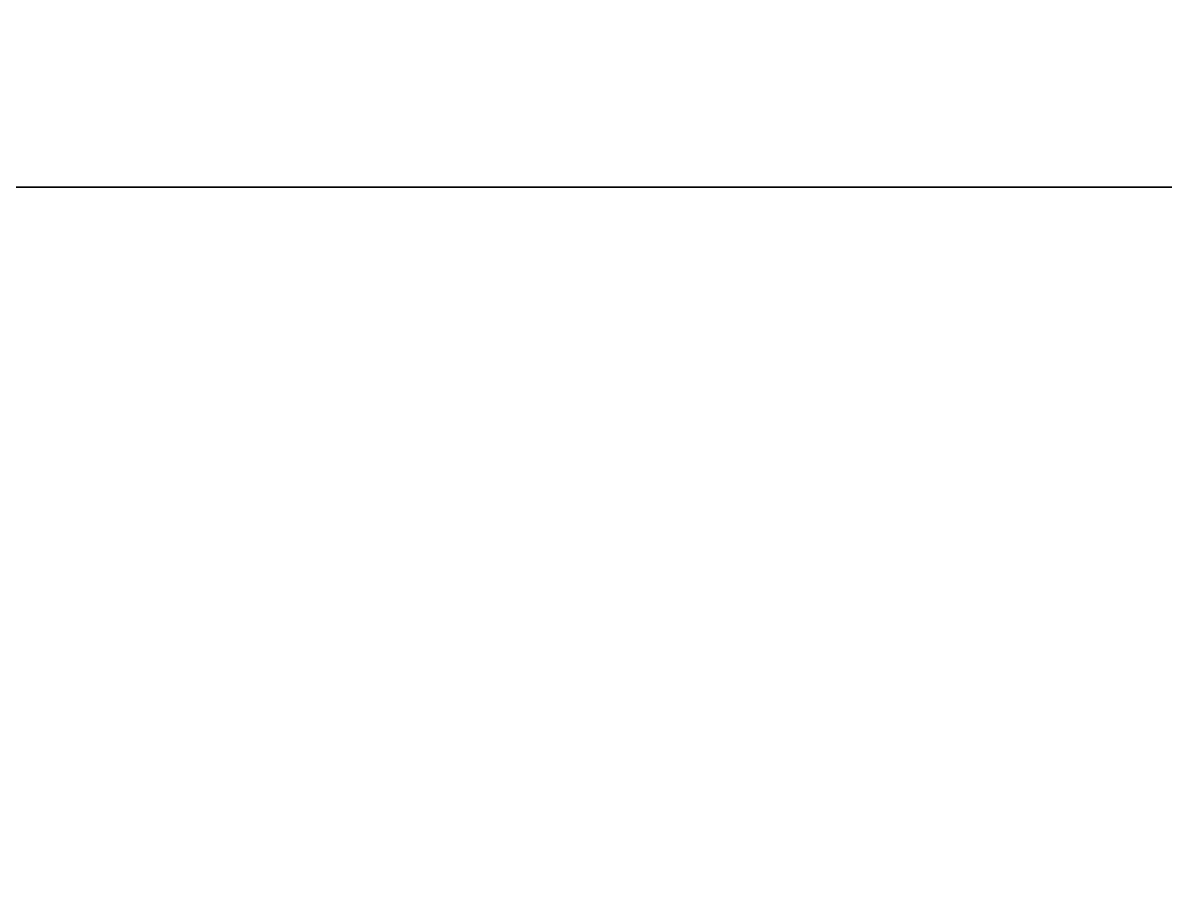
# Model space of a CAD drawing. Header units: millimetres. Extents: x 0 to 285450075, y -3000605 to 8125189010.
# Drawn here: x 7209741 to 7266740, y 62219 to 105710 of the extents above; entities that cross this region are included whole.
import ezdxf
from ezdxf import colors
from ezdxf.entities.mleader import LeaderData, LeaderLine
from ezdxf.math import Vec2, Vec3

# ---------------------------------------------------------------- set-up
doc = ezdxf.new("R2010")
doc.units = ezdxf.units.MM
doc.layers.add('1-Бетон', color=106, linetype='Continuous', lineweight=35)
doc.layers.add('ИС_Выноска', color=3, linetype='Continuous', lineweight=18)
doc.styles.add('0', font='isocpeur.ttf', dxfattribs={"width": 0.8, "oblique": 15})

msp = doc.modelspace()

# ---------------------------------------------------------------- linework, layer by layer
at = {"layer": '1-Бетон', "color": 6}
msp.add_lwpolyline([(6532385.7521, 97510.8397), (7457736.6859, 97510.8397), (7457736.6859, -105940.3832), (6532385.7521, -105940.3832)], close=True, dxfattribs=at)

# ---------------------------------------------------------------- leaders
at = {"layer": 'ИС_Выноска', "ltscale": 0.5}
ml = msp.add_multileader_mtext('Standard', dxfattribs=at)
ml.set_content('\\A1;Асфальтобетон ЩМА-16 по ГОСТ 58406.1 на ПБВ60 по ГОСТ 52056-2003                            -50мм\\PАсфальтобетон А22 Нт по ГОСТ 58406.2-2020 на БНД 50/70 по ГОСТ 33133-2020               -60мм\\PГидроизоляция Техноэластмост Б             -5 мм\\PВыравнивающий слой                      -min 30 мм', color=256, style='0')
ml.set_leader_properties(color=256, linetype='ByLayer', lineweight=-1)
ml.build(insert=Vec2(0, 0))
ml.multileader.update_dxf_attribs({"text_left_attachment_type": 6, "text_right_attachment_type": 6, "dogleg_length": 0.36, "arrow_head_size": 450, "scale": 75})
ctx = ml.context
ctx.base_point, ctx.scale, ctx.char_height, ctx.arrow_head_size, ctx.landing_gap_size, ctx.plane_origin, ctx.plane_x_axis, ctx.plane_y_axis = Vec3(6319760.4216, 105056.7552, 5778.159), 75, 500, 450, 18, Vec3(6319180.3141, 134082.2011, 5778.159), Vec3(1, 0.0000000247), Vec3(-0.0000000247, 1)
ctx.left_attachment, ctx.right_attachment = 6, 6
notes = []
notes.append((ctx, [(0, (1, 1, 0), (6319688.4216, 105056.7552, 5778.159), (1, 0.0000000247), 72, [(0, [(6319688.4216, 94574.0528, 5778.159)], 0, [])])]))
ctx.mtext.insert, ctx.mtext.text_direction, ctx.mtext.rotation, ctx.mtext.width, ctx.mtext.flow_direction = Vec3(6319778.4216, 105706.7552, 5778.159), Vec3(1, 0.0000000247), 0.0000000247, 14306.378366, 5
ml = msp.add_multileader_mtext('Standard', dxfattribs=at)
ml.set_content('\\A1;Асфальтобетон ЩМА-16 по ГОСТ 58406.1 на ПБВ60 по ГОСТ 52056-2003                            -50мм\\PАсфальтобетон А22 Нт по ГОСТ 58406.2-2020 на БНД 50/70 по ГОСТ 33133-2020               -60мм\\PГидроизоляция Техноэластмост Б             -5 мм\\PВыравнивающий слой                      -min 30 мм', color=256, style='0')
ml.set_leader_properties(color=256, linetype='ByLayer', lineweight=-1)
ml.build(insert=Vec2(0, 0))
ml.multileader.update_dxf_attribs({"text_left_attachment_type": 6, "text_right_attachment_type": 6, "dogleg_length": 0.36, "arrow_head_size": 450, "scale": 75})
ctx = ml.context
ctx.base_point, ctx.scale, ctx.char_height, ctx.arrow_head_size, ctx.landing_gap_size, ctx.plane_origin, ctx.plane_x_axis, ctx.plane_y_axis = Vec3(6364185.695, 99365.9105), 75, 500, 450, 18, Vec3(6363605.5875, 128391.3563), Vec3(1, 0.0000000247), Vec3(-0.0000000247, 1)
ctx.left_attachment, ctx.right_attachment = 6, 6
notes.append((ctx, [(0, (1, 1, 0), (6364113.695, 99365.9105), (1, 0.0000000247), 72, [(0, [(6364113.695, 88883.2081)], 0, [])])]))
ctx.mtext.insert, ctx.mtext.text_direction, ctx.mtext.rotation, ctx.mtext.width, ctx.mtext.flow_direction = Vec3(6364203.695, 100015.9105), Vec3(1, 0.0000000247), 0.0000000247, 14306.378366, 5
for ctx, leaders in notes:
    for number, flags, end, landing, length, lines in leaders:
        leader = LeaderData()
        leader.index, (leader.has_last_leader_line, leader.has_dogleg_vector, leader.attachment_direction) = number, flags
        leader.last_leader_point, leader.dogleg_vector, leader.dogleg_length = Vec3(end), Vec3(landing), length
        for number, points, colour, breaks in lines:
            line = LeaderLine()
            line.index, line.vertices, line.color, line.breaks = number, Vec3.list(points), colors.encode_raw_color(colour), breaks
            leader.lines.append(line)
        ctx.leaders.append(leader)

doc.saveas('drawing.dxf')
